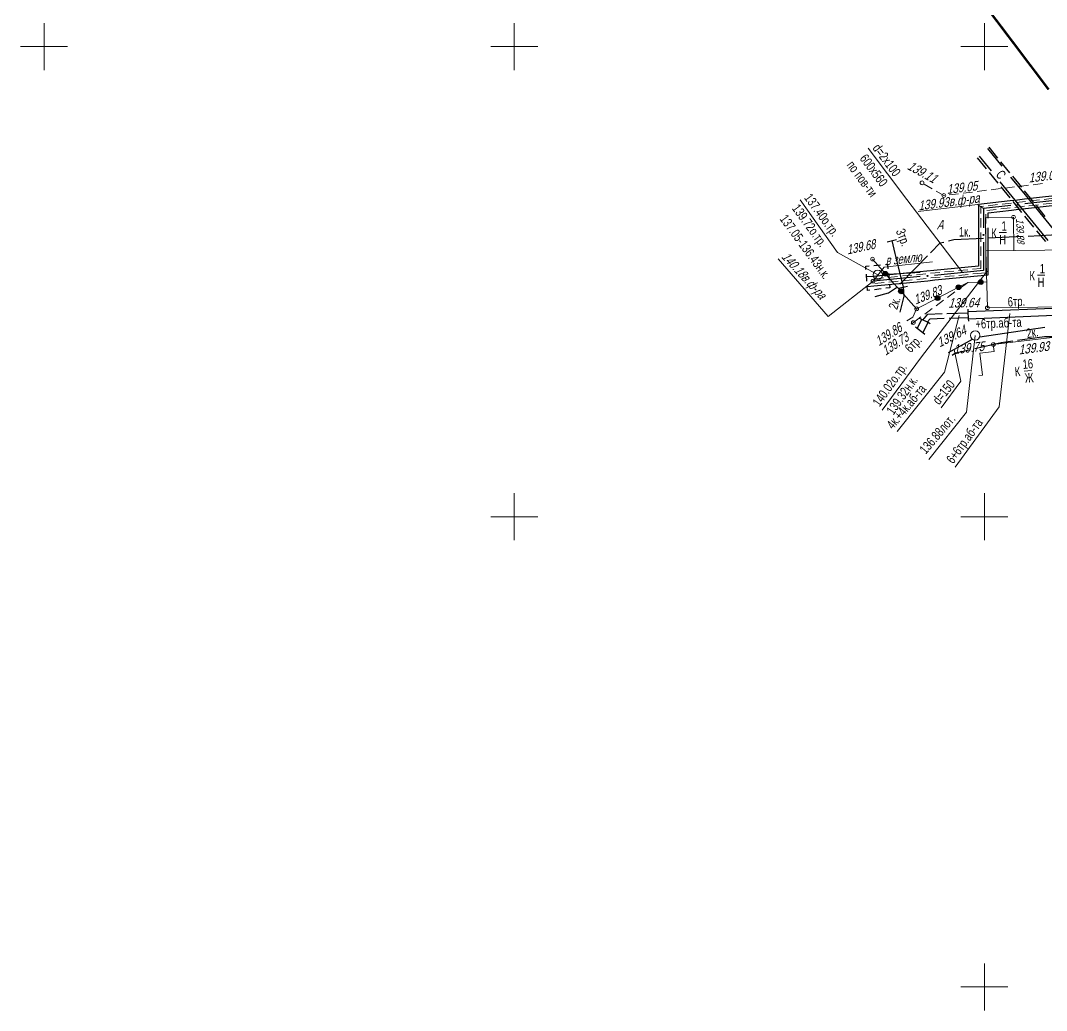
# Model space of a CAD drawing. Extents: x 10098 to 11902, y 8648 to 10202.
# Drawn here: x 11597.5 to 11706.6, y 8747.5 to 8852.8 of the extents above; entities that cross this region are included whole.
import ezdxf

# ---------------------------------------------------------------- set-up
doc = ezdxf.new("R2010")
doc.units = 0
for name, color, linetype in [('20_Строения', 7, 'Continuous'), ('21_Колодцы', 7, 'Continuous'), ('23_Ограждения', 7, 'Continuous'), ('38_Высотные_отметки', 7, 'Continuous'), ('50_Красные_линии', 7, 'Continuous'), ('51_Сетка_координат', 7, 'Continuous'), ('52_Топонимика', 7, 'Continuous'), ('Подписи_зданий', 7, 'Continuous')]:
    doc.layers.add(name, color=color, linetype=linetype)
for name, color, linetype, lineweight in [('2_Водосток', 30, 'Continuous', 30), ('3_Дренаж', 30, 'Continuous', 30), ('6_Теплопровод', 3, 'Continuous', 30), ('7_Электрокабели', 1, 'Continuous', 30)]:
    doc.layers.add(name, color=color, linetype=linetype, lineweight=lineweight)
doc.styles.add('mggt', font='russian_1251.shx', dxfattribs={"width": 0.75, "oblique": 18, "height": 1})
doc.linetypes.add('DR', pattern='A,-11.75,[112,dgnlstyle-500_multi_und.shx,S=0.00823,R=0,X=0,Y=0],-12.25', length=24)

msp = doc.modelspace()

# ---------------------------------------------------------------- hatches: boundary and pattern name
at = {"layer": '50_Красные_линии', "linetype": 'Continuous', "lineweight": 25}
for points in [[(11700.69, 8853.33), (11701.3, 8852.53), (11701.5, 8852.68), (11700.89, 8853.48)], [(11701.3, 8852.53), (11701.9, 8851.73), (11702.1, 8851.89), (11701.5, 8852.68)], [(11701.9, 8851.73), (11702.5, 8850.94), (11702.7, 8851.09), (11702.1, 8851.89)], [(11702.5, 8850.94), (11703.11, 8850.14), (11703.31, 8850.29), (11702.7, 8851.09)], [(11703.11, 8850.14), (11703.71, 8849.34), (11703.91, 8849.49), (11703.31, 8850.29)], [(11703.71, 8849.34), (11704.31, 8848.54), (11704.51, 8848.69), (11703.91, 8849.49)], [(11704.31, 8848.54), (11704.92, 8847.75), (11705.11, 8847.9), (11704.51, 8848.69)], [(11704.92, 8847.75), (11705.52, 8846.95), (11705.72, 8847.1), (11705.11, 8847.9)], [(11705.52, 8846.95), (11706.12, 8846.15), (11706.32, 8846.3), (11705.72, 8847.1)], [(11706.12, 8846.15), (11706.72, 8845.35), (11706.92, 8845.5), (11706.32, 8846.3)]]:
    msp.add_hatch(color=8, dxfattribs=at).paths.add_polyline_path(points)

# ---------------------------------------------------------------- linework, layer by layer
at = {"layer": '20_Строения', "color": 8, "linetype": 'Continuous', "lineweight": 15}
for points in [[(11700.14, 8828.28), (11700.1, 8831.81), (11703.09, 8831.85), (11703.13, 8828.31)], [(11700.31, 8822.22), (11719.02, 8822.47), (11718.94, 8828.5), (11700.14, 8828.28), (11700.31, 8822.22)], [(11709.61, 8807.23), (11708.12, 8818.52), (11707.86, 8818.49), (11707.79, 8819.14), (11700.94, 8818.31), (11701.03, 8817.57), (11699.52, 8817.39), (11699.8, 8815.07), (11699.39, 8815.02)]]:
    msp.add_lwpolyline(points, dxfattribs=at)
at = {"layer": '21_Колодцы', "color": 8, "lineweight": 9}
for centre in [(11688.65, 8825.72), (11699.02, 8819.28)]:
    msp.add_circle(centre, 0.5, dxfattribs=at)
at = {"layer": '23_Ограждения', "color": 8, "linetype": 'Continuous', "lineweight": 15}
for p, q in [((11694.45, 8834.88), (11693.58, 8835.38)), ((11695.68, 8834.16), (11694.88, 8834.63)), ((11698.73, 8834.53), (11697.74, 8834.41)), ((11700.22, 8834.71), (11699.23, 8834.59)), ((11701.71, 8834.89), (11700.72, 8834.77)), ((11703.2, 8835.07), (11702.21, 8834.95)), ((11704.69, 8835.25), (11703.7, 8835.13)), ((11706.18, 8835.43), (11705.18, 8835.31)), ((11695.75, 8834.17), (11695.68, 8834.16)), ((11697.24, 8834.35), (11696.25, 8834.23)), ((11702.86, 8833.36), (11701.87, 8833.24)), ((11704.35, 8833.52), (11703.36, 8833.41)), ((11705.84, 8833.69), (11704.85, 8833.58)), ((11707.22, 8833.35), (11706.23, 8833.24)), ((11707.33, 8833.86), (11706.34, 8833.75)), ((11699.88, 8833.02), (11699.63, 8832.99)), ((11699.63, 8832.99), (11699.63, 8832.24)), ((11701.26, 8832.67), (11700.26, 8832.56)), ((11701.37, 8833.19), (11700.38, 8833.07)), ((11702.75, 8832.84), (11701.75, 8832.73)), ((11704.24, 8833.01), (11703.24, 8832.9)), ((11705.73, 8833.18), (11704.73, 8833.07)), ((11699.63, 8831.74), (11699.63, 8830.74)), ((11700.13, 8832.17), (11700.13, 8831.17)), ((11699.63, 8830.24), (11699.63, 8829.24)), ((11700.13, 8830.67), (11700.13, 8829.67)), ((11700.13, 8829.17), (11700.13, 8828.17)), ((11699.63, 8828.74), (11699.63, 8827.74)), ((11689.46, 8825.84), (11688.1, 8827.4)), ((11699.63, 8827.24), (11699.63, 8826.4)), ((11700.13, 8827.67), (11700.13, 8825.95)), ((11690.02, 8825.2), (11689.46, 8825.84)), ((11692.76, 8825.74), (11693.75, 8825.84)), ((11694.25, 8825.89), (11695.25, 8825.98)), ((11695.75, 8826.03), (11696.74, 8826.12)), ((11697.24, 8826.17), (11698.23, 8826.27)), ((11697.29, 8825.67), (11698.28, 8825.77)), ((11698.73, 8826.32), (11699.63, 8826.4)), ((11698.78, 8825.82), (11700.13, 8825.95)), ((11688.28, 8825.31), (11689.28, 8825.41)), ((11688.33, 8824.81), (11689.32, 8824.91)), ((11689.77, 8825.45), (11690.77, 8825.55)), ((11689.82, 8824.96), (11690.82, 8825.05)), ((11691.12, 8823.97), (11690.02, 8825.2)), ((11691.27, 8825.6), (11692.26, 8825.69)), ((11691.31, 8825.1), (11692.31, 8825.19)), ((11692.81, 8825.24), (11693.8, 8825.34)), ((11694.3, 8825.39), (11695.3, 8825.48)), ((11695.79, 8825.53), (11696.79, 8825.63)), ((11697.24, 8824.41), (11698.23, 8824.92)), ((11697.27, 8824.21), (11698.23, 8824.92)), ((11698.23, 8824.92), (11699.61, 8824.96)), ((11699.61, 8824.96), (11700.23, 8824.98)), ((11692.79, 8822.11), (11691.12, 8823.97)), ((11695.01, 8823.26), (11697.24, 8824.41)), ((11696.06, 8823.32), (11696.86, 8823.92)), ((11692.79, 8822.11), (11695.01, 8823.26)), ((11694.85, 8822.43), (11695.66, 8823.03)), ((11692.79, 8822.11), (11692.39, 8821.21)), ((11693.65, 8821.54), (11694.45, 8822.14)), ((11692.39, 8821.21), (11691.76, 8820.82)), ((11692.44, 8820.65), (11692.2, 8820.49)), ((11692.44, 8820.65), (11693.24, 8821.25))]:
    msp.add_line(p, q, dxfattribs=at)
at = {"layer": '23_Ограждения', "color": 8, "linetype": 'Continuous', "lineweight": 30}
for centre, radius in [((11689.46, 8825.84), 0.25), ((11689.46, 8825.84), 0.175), ((11689.46, 8825.84), 0.1), ((11697.24, 8824.41), 0.25), ((11699.61, 8824.96), 0.25), ((11699.61, 8824.96), 0.175), ((11699.61, 8824.96), 0.1), ((11691.12, 8823.97), 0.25), ((11691.12, 8823.97), 0.175), ((11691.12, 8823.97), 0.1), ((11697.24, 8824.41), 0.175), ((11697.24, 8824.41), 0.1), ((11695.01, 8823.26), 0.25), ((11695.01, 8823.26), 0.175), ((11695.01, 8823.26), 0.1)]:
    msp.add_circle(centre, radius, dxfattribs=at)
at = {"layer": '2_Водосток', "color": 8, "linetype": 'Continuous', "lineweight": 30}
for p, q in [((11700.31, 8839.16), (11701.84, 8837.27)), ((11700.45, 8839.3), (11701.4, 8838.14)), ((11700.2, 8837.01), (11699.27, 8838.16)), ((11699.44, 8838.33), (11700.7, 8836.77)), ((11701.71, 8837.75), (11702.66, 8836.58)), ((11701.46, 8835.46), (11700.52, 8836.62)), ((11701.65, 8835.61), (11702.91, 8834.05)), ((11702.78, 8836.11), (11704.32, 8834.22)), ((11702.97, 8836.2), (11703.92, 8835.03)), ((11702.73, 8833.91), (11701.78, 8835.07)), ((11704.23, 8834.64), (11705.18, 8833.48)), ((11702.91, 8834.05), (11706.74, 8829.37)), ((11703.99, 8832.36), (11703.04, 8833.52)), ((11704.32, 8834.22), (11707.29, 8830.59)), ((11705.49, 8833.09), (11706.43, 8831.92)), ((11705.25, 8830.81), (11704.3, 8831.97)), ((11706.51, 8829.26), (11705.57, 8830.42))]:
    msp.add_line(p, q, dxfattribs=at)
at = {"layer": '38_Высотные_отметки', "color": 8, "lineweight": 15}
for points in [[(11699.88, 8832.76), (11699.25, 8833.2), (11692.94, 8832.46)], [(11688.15, 8825.06), (11683.39, 8821.31), (11678.05, 8827.43)]]:
    msp.add_lwpolyline(points, dxfattribs=at)
at = {"layer": '38_Высотные_отметки', "color": 8, "lineweight": 9}
for centre in [(11693.36, 8835.51), (11695.68, 8834.16), (11703.09, 8831.85), (11688.1, 8827.4), (11688.15, 8825.06), (11692.79, 8822.11), (11700.31, 8822.22), (11692.44, 8820.65), (11700.94, 8818.31)]:
    msp.add_circle(centre, 0.2, dxfattribs=at)
at = {"layer": '3_Дренаж', "color": 8, "linetype": 'Continuous', "lineweight": 30}
for p, q in [((11699.49, 8819.13), (11706.42, 8820.17)), ((11696.19, 8817.45), (11698.71, 8818.88))]:
    msp.add_line(p, q, dxfattribs=at)
at = {"layer": '3_Дренаж', "color": 8, "linetype": 'DR', "lineweight": 30}
msp.add_line((11696.19, 8817.45), (11698.71, 8818.88), dxfattribs=at)
at = {"layer": '3_Дренаж', "color": 8, "linetype": 'Continuous', "lineweight": 15}
for points in [[(11694.09, 8806.1), (11698.09, 8811.13), (11699.02, 8819.28)], [(11695.39, 8811.59), (11697.48, 8814.43), (11696.78, 8817.78)]]:
    msp.add_lwpolyline(points, dxfattribs=at)
at = {"layer": '51_Сетка_координат', "color": 8, "lineweight": 15}
for points in [[(11600, 8852.5), (11600, 8847.5)], [(11650, 8852.5), (11650, 8847.5)], [(11700, 8852.5), (11700, 8847.5)], [(11597.5, 8850), (11602.5, 8850)], [(11647.5, 8850), (11652.5, 8850)], [(11697.5, 8850), (11702.5, 8850)], [(11650, 8802.5), (11650, 8797.5)], [(11700, 8802.5), (11700, 8797.5)], [(11647.5, 8800), (11652.5, 8800)], [(11697.5, 8800), (11702.5, 8800)], [(11700, 8752.5), (11700, 8747.5)], [(11697.5, 8750), (11702.5, 8750)]]:
    msp.add_lwpolyline(points, dxfattribs=at)
at = {"layer": '52_Топонимика', "color": 8, "linetype": 'Continuous', "lineweight": 15}
msp.add_lwpolyline([(11688.15, 8825.06), (11689.33, 8826.53), (11694.48, 8827.1)], dxfattribs=at)
at = {"layer": '6_Теплопровод', "color": 8, "linetype": 'Continuous', "lineweight": 30}
for p, q in [((11702.75, 8833.59), (11699.38, 8833.22)), ((11703.5, 8833.68), (11702.75, 8833.59)), ((11704.24, 8833.76), (11703.5, 8833.68)), ((11709.21, 8834.33), (11704.24, 8833.76)), ((11709.26, 8833.83), (11704.3, 8833.27)), ((11699.38, 8833.22), (11699.38, 8830.71)), ((11702.81, 8833.1), (11699.88, 8832.76)), ((11699.88, 8832.76), (11699.88, 8830.71)), ((11700.38, 8832.32), (11702.86, 8832.6)), ((11700.38, 8831.74), (11700.38, 8832.32)), ((11702.86, 8832.6), (11703.61, 8832.69)), ((11703.61, 8832.69), (11704.35, 8832.77)), ((11704.35, 8832.77), (11709.32, 8833.34)), ((11699.38, 8830.71), (11699.38, 8829.96)), ((11700.38, 8829.96), (11700.38, 8830.71)), ((11699.38, 8829.21), (11699.37, 8826.65)), ((11699.38, 8829.96), (11699.38, 8829.21)), ((11699.88, 8829.21), (11699.88, 8826.17)), ((11700.38, 8829.21), (11700.38, 8829.96)), ((11700.38, 8825.72), (11700.38, 8829.21)), ((11689.46, 8826.83), (11689.7, 8826.85)), ((11689.7, 8826.85), (11689.74, 8826.37)), ((11687.38, 8826.65), (11687.74, 8826.68)), ((11687.4, 8826.28), (11687.38, 8826.65)), ((11687.5, 8825.06), (11687.44, 8825.79)), ((11693.13, 8826.03), (11688.16, 8825.55)), ((11688.24, 8826.72), (11688.96, 8826.78)), ((11689.78, 8825.87), (11689.85, 8825.15)), ((11689.79, 8825.78), (11693.18, 8825.99)), ((11693.88, 8826.1), (11693.13, 8826.03)), ((11694.63, 8826.17), (11693.88, 8826.1)), ((11699.37, 8826.65), (11694.63, 8826.17)), ((11699.88, 8826.17), (11694.67, 8825.67)), ((11694.72, 8825.18), (11700.38, 8825.72)), ((11688.16, 8825.55), (11687.47, 8825.5)), ((11693.18, 8825.53), (11688.2, 8825.05)), ((11688.25, 8824.55), (11693.23, 8825.03)), ((11689.89, 8824.65), (11689.92, 8824.33)), ((11693.23, 8825.03), (11693.98, 8825.1)), ((11693.98, 8825.1), (11694.72, 8825.18)), ((11687.58, 8824.06), (11687.54, 8824.56)), ((11687.55, 8824.49), (11688.25, 8824.55)), ((11687.8, 8824.09), (11687.58, 8824.06)), ((11689.01, 8824.23), (11688.29, 8824.14)), ((11689.92, 8824.33), (11689.51, 8824.29))]:
    msp.add_line(p, q, dxfattribs=at)
at = {"layer": '6_Теплопровод', "color": 8, "linetype": 'Continuous', "lineweight": 15}
msp.add_lwpolyline([(11697.68, 8825.96), (11691.76, 8833.73), (11687.63, 8839.19)], dxfattribs=at)
at = {"layer": '6_Теплопровод', "color": 8, "linetype": 'Continuous', "lineweight": 15, "flags": 128}
for points in [[(11688.65, 8825.72), (11684.36, 8828.09), (11680.41, 8833.71)], [(11700.27, 8826.13), (11693.19, 8816.88), (11689.13, 8811.34)]]:
    msp.add_lwpolyline(points, dxfattribs=at)
at = {"layer": '6_Теплопровод', "color": 8, "linetype": 'Continuous', "lineweight": 30}
for centre in [(11703.55, 8833.18), (11699.88, 8829.96), (11693.93, 8825.6)]:
    msp.add_circle(centre, 0.05, dxfattribs=at)
at = {"layer": '7_Электрокабели', "color": 8, "linetype": 'Continuous', "lineweight": 30}
for p, q in [((11689.66, 8829.25), (11690.63, 8829.49)), ((11690.14, 8829.37), (11690.48, 8828)), ((11694.27, 8828.06), (11695.29, 8829.11)), ((11695.29, 8829.11), (11695.69, 8829.21)), ((11696.17, 8829.33), (11696.73, 8829.47)), ((11696.73, 8829.47), (11699.89, 8829.62)), ((11700.39, 8829.65), (11704.13, 8829.83)), ((11704.63, 8829.85), (11708.37, 8830.04)), ((11690.48, 8828), (11690.82, 8826.57)), ((11692.74, 8826.5), (11693.96, 8827.75)), ((11690.82, 8826.57), (11691.35, 8824.42)), ((11690.99, 8824.72), (11692.74, 8826.5)), ((11688.37, 8823.41), (11689.78, 8823.81)), ((11689.78, 8823.81), (11690.63, 8824.38)), ((11690.86, 8824.3), (11691.83, 8824.53)), ((11691.35, 8824.42), (11691.43, 8823.45)), ((11691.43, 8823.45), (11690.99, 8821.76)), ((11693.45, 8820.91), (11693.98, 8821.55)), ((11693.98, 8821.55), (11695.5, 8821.6)), ((11696, 8821.61), (11698.29, 8821.68)), ((11698.28, 8821.81), (11698.27, 8822.06)), ((11698.28, 8821.81), (11709.09, 8822.26)), ((11698.31, 8821.06), (11698.28, 8821.81)), ((11698.31, 8821.06), (11709.12, 8821.51)), ((11692.85, 8820), (11693.33, 8820.97)), ((11693.33, 8820.97), (11693.11, 8821.08)), ((11694, 8820.64), (11693.33, 8820.97)), ((11693.45, 8819.54), (11694, 8820.64)), ((11693.9, 8820.69), (11694.21, 8821.06)), ((11694.23, 8820.52), (11694, 8820.64)), ((11694.21, 8821.06), (11695.73, 8821.11)), ((11696.23, 8821.12), (11698.3, 8821.18)), ((11698.32, 8820.81), (11698.31, 8821.06)), ((11692.85, 8820), (11692.65, 8820.15)), ((11693.45, 8819.54), (11692.85, 8820)), ((11693.65, 8819.39), (11693.45, 8819.54)), ((11703.51, 8818.78), (11706.38, 8819.18)), ((11706.38, 8819.18), (11707.6, 8819.15)), ((11698.99, 8817.89), (11701.78, 8818.54)), ((11701.78, 8818.54), (11703.02, 8818.71)), ((11696.56, 8817.17), (11696.93, 8817.42)), ((11696.93, 8817.42), (11698.5, 8817.78))]:
    msp.add_line(p, q, dxfattribs=at)
at = {"layer": '7_Электрокабели', "color": 8, "linetype": 'Continuous', "lineweight": 15}
for points in [[(11690.71, 8809.08), (11695.76, 8815.37), (11697.3, 8821.4)], [(11696.89, 8805.27), (11701.56, 8811.69), (11702.7, 8821.62)]]:
    msp.add_lwpolyline(points, dxfattribs=at)
at = {"layer": 'Подписи_зданий', "color": 8, "linetype": 'Continuous', "lineweight": 15}
for p, q in [((11701.56, 8830.21), (11702.36, 8830.21)), ((11705.63, 8825.69), (11706.43, 8825.69)), ((11704.22, 8815.49), (11705.01, 8815.55))]:
    msp.add_line(p, q, dxfattribs=at)

# ---------------------------------------------------------------- texts
at = {"layer": '2_Водосток', "color": 8, "linetype": 'Continuous', "lineweight": 15, "style": 'mggt', "width": 0.75}
msp.add_text('С                   ', height=1, rotation=307.9585, dxfattribs=at).set_placement((11701.14, 8836.36))
at = {"layer": '38_Высотные_отметки', "color": 8, "lineweight": 15, "style": 'mggt', "oblique": 18}
for s, height, rotation, width, p in [('139.11    ', 1, 331.229, 0.8, (11691.7, 8837.01)), ('139.05    ', 1, 6.887, 0.8, (11704.73, 8835.53)), ('139.05    ', 1, 6.8216, 0.8, (11696.02, 8834.32)), ('139.93в.ф-ра', 1, 7.3802, 0.8, (11693, 8832.57)), ('139.38    ', 0.8, 272.1825, 0.8, (11703.36, 8831.7)), ('139.68    ', 1, 11.9148, 0.75, (11685.45, 8827.89)), ('140.18в.ф-ра    ', 1, 312.6104, 0.75, (11678.36, 8827.59)), ('139.83    ', 1, 21.221, 0.75, (11692.69, 8822.57)), ('139.64    ', 1, 0.8036, 0.8, (11696.15, 8822.24)), ('139.86    ', 1, 33.2986, 0.75, (11688.77, 8818.12)), ('139.64    ', 1, 26.5863, 0.8, (11695.23, 8818)), ('139.73    ', 1, 33.2986, 0.75, (11689.48, 8817.11)), ('139.75    ', 1, 6.3217, 0.8, (11696.75, 8817.29)), ('139.93    ', 1, 7.2737, 0.8, (11703.67, 8817.25))]:
    msp.add_text(s, height=height, rotation=rotation, dxfattribs=dict(at, width=width)).set_placement(p)
at = {"layer": '3_Дренаж', "color": 8, "linetype": 'Continuous', "lineweight": 15, "style": 'mggt', "width": 0.75}
for s, rotation, p in [('d=150', 50.88, (11695.16, 8811.84)), ('136.88лот.', 49.3574, (11693.76, 8806.59))]:
    msp.add_text(s, height=1, rotation=rotation, dxfattribs=at).set_placement(p)
at = {"layer": '52_Топонимика', "color": 8, "linetype": 'Continuous', "lineweight": 15, "style": 'mggt', "oblique": 18, "width": 0.75}
msp.add_text('А', height=1, dxfattribs=at).set_placement((11694.94, 8830.57))
msp.add_text('в землю', height=1, rotation=6.0957, dxfattribs=at).set_placement((11689.5, 8826.73))
at = {"layer": '6_Теплопровод', "color": 8, "linetype": 'Continuous', "lineweight": 15, "style": 'mggt', "width": 0.75}
for s, rotation, p in [('d=2х100', 306.7678, (11688.05, 8839.18)), ('по пов-ти', 306.7678, (11685.29, 8837.38)), ('600х560', 306.7678, (11686.68, 8838.08)), ('137.40о.тр.', 306.1962, (11680.78, 8833.89)), ('139.72о.тр.', 306.1962, (11679.48, 8832.77)), ('137.05-136.43н.к.', 306.1962, (11678.18, 8831.65)), ('140.02о.тр.', 54.9168, (11688.84, 8811.63)), ('139.32н.к.', 54.9168, (11690.32, 8810.76))]:
    msp.add_text(s, height=1, rotation=rotation, dxfattribs=at).set_placement(p)
at = {"layer": '7_Электрокабели', "color": 8, "linetype": 'Continuous', "lineweight": 15, "style": 'mggt', "width": 0.75}
for s, rotation, p in [('3тр.', 290.9636, (11690.56, 8830.39)), ('1к.', 359.9525, (11697.27, 8829.8)), ('2к.', 71.822, (11690.71, 8821.96)), ('6тр.', 2.4159, (11702.49, 8822.35)), ('+6тр.аб-та', 2.5529, (11699.06, 8819.99)), ('2к.', 9.731, (11704.54, 8818.98)), ('6тр.', 46.5139, (11692.15, 8817.36)), ('4к.+4к.аб-та', 50.0157, (11690.26, 8809.23)), ('6+6тр.аб-та', 54.1063, (11696.67, 8805.56))]:
    msp.add_text(s, height=1, rotation=rotation, dxfattribs=at).set_placement(p)
at = {"layer": 'Подписи_зданий', "color": 8, "linetype": 'Continuous', "lineweight": 15, "style": 'mggt', "width": 0.75}
for s, p in [('1', (11701.81, 8830.41)), ('К', (11700.71, 8829.66)), ('Н', (11701.57, 8828.96)), ('1', (11705.88, 8825.89)), ('К', (11704.78, 8825.14)), ('Н', (11705.65, 8824.44))]:
    msp.add_text(s, height=1, dxfattribs=at).set_placement(p)
for s, p in [('К', (11703.26, 8814.92)), ('16', (11704.09, 8815.71)), ('Ж', (11704.33, 8814.24))]:
    msp.add_text(s, height=1, rotation=4.5324, dxfattribs=at).set_placement(p)

doc.saveas('drawing.dxf')
